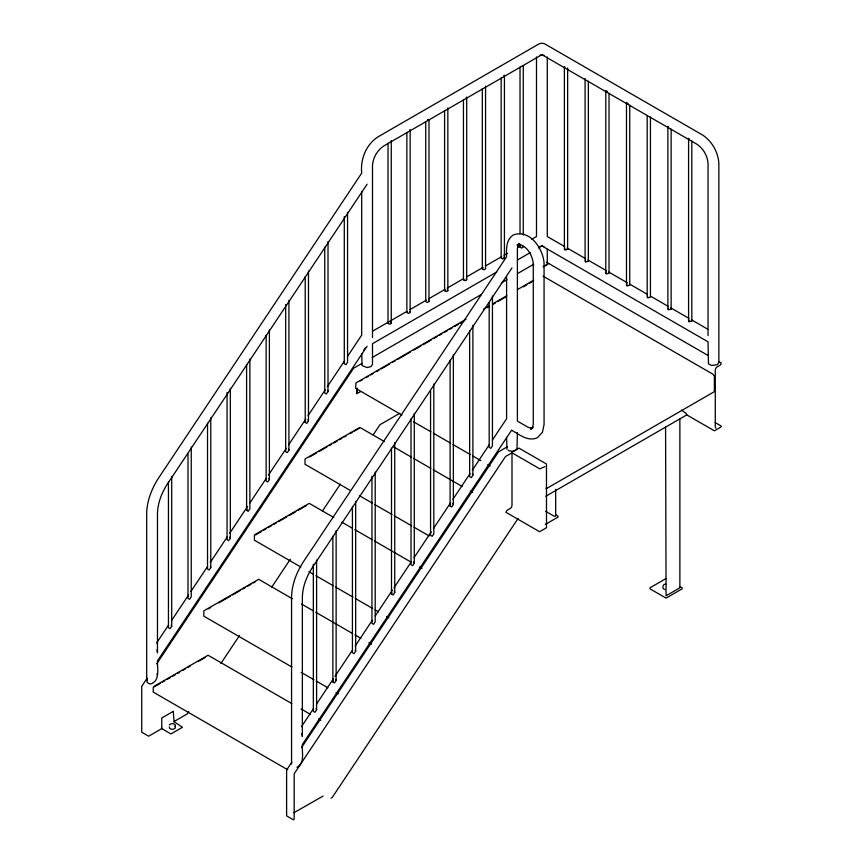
<?xml version="1.0" encoding="UTF-8"?>
<svg xmlns="http://www.w3.org/2000/svg" width="863" height="863" viewBox="0 0 863 863"><rect width="100%" height="100%" fill="white"/><g stroke="black" fill="none" stroke-linecap="round" stroke-linejoin="round"><path stroke-width="1.29" d="M367.109 346.192L157.476 660.875C157.282 668.307 160.421 681.899 150.011 684.1L147.088 682.417L147.088 678.124M518.253 244.251L517.39 248.738L517.39 421.112L527.768 427.099L532.083 428.598M357.26 393.593L357.336 388.372M171.705 476.365L171.705 626.204L170.076 628.642L168.447 627.703L168.447 481.878M210.777 417.703L210.777 567.541L209.159 569.979L207.53 569.041L207.53 423.215M230.324 388.372L230.324 538.21L228.695 540.648L227.066 539.709L227.066 392.557M269.396 329.72L269.396 479.558L267.767 481.996L266.138 481.058L266.138 335.232M288.932 300.389L288.932 450.227L287.303 452.665L285.685 451.727L285.685 304.563M308.469 271.058L308.469 420.896L306.85 423.334L305.222 422.395L305.222 276.57M328.016 241.726L328.016 391.565L326.387 394.003L324.758 393.064L324.758 247.239M316.592 560.011L316.592 709.85L314.963 712.288L313.334 711.349L313.334 564.186M336.128 530.68L336.128 680.519L334.499 682.957L332.87 682.018L332.87 536.193M355.664 501.349L355.664 651.187L354.035 653.636L352.417 652.687L352.417 506.872M394.747 442.697L394.747 592.536L393.118 594.974L391.489 594.035L391.489 448.21M414.283 413.366L414.283 563.205L412.654 565.643L411.025 564.704L411.025 418.879M453.355 354.704L453.355 504.542L451.727 506.98L450.108 506.042L450.108 360.216M472.892 325.373L472.892 475.211L471.274 477.66L469.645 476.721L469.645 330.896M516.98 449.267L517.39 432.525M249.86 359.04L249.86 508.879L248.231 511.328L246.602 510.389L247.077 509.073M305.222 422.395L305.696 421.079M332.87 682.018L333.355 680.702M391.489 594.035L391.964 592.719M450.108 506.042L450.583 504.726M169.342 726.926C168.878 730.702 177.692 729.58 174.725 726.204M567.638 67.961L567.638 249.375L564.866 250.119L564.866 248.522M588.339 81.262L588.339 261.327L585.556 262.072L585.556 260.475M609.03 93.204L609.03 273.28L606.258 274.013L606.258 272.428M629.731 105.157L629.731 285.221L626.959 285.966L626.959 284.38M650.432 117.109L650.432 297.174L647.649 297.918L647.649 296.322M671.134 129.062L671.134 309.127L668.35 309.871L668.35 308.274M691.824 141.003L691.824 321.079L689.052 321.813L689.052 320.227M363.873 349.882L365.038 347.951M391.273 140.593L391.273 323.345L389.645 324.283L388.016 323.345L388.016 143.28M409.655 130.291L410.13 129.698L410.13 312.46L408.501 313.398L406.872 312.46L406.872 132.395M428.987 120.162L428.987 301.575L427.358 302.514L425.739 301.575L425.739 121.5M447.843 107.929L447.843 290.68L446.214 291.618L444.596 290.68L444.596 110.615M466.225 97.627L466.7 97.044L466.7 279.795L465.081 280.734L463.453 279.795L463.453 99.73M503.938 75.847L504.424 75.264L504.424 258.026L502.795 258.965L501.166 258.026L501.166 77.95M367.109 184.207L167.357 484.057C161.694 492.849 157.735 502.935 157.476 513.496L157.476 652.892L157.066 649.71M156.559 643.054L168.49 625.136M171.478 620.659L188.63 594.898M190.874 591.543L207.282 566.905M210.27 562.428L227.422 536.667M229.666 533.312L247.573 506.43M249.806 503.075L266.214 478.436M268.458 475.082L286.365 448.199M288.598 444.844L305.761 419.084M307.994 415.729L325.157 389.968M327.39 386.613L344.553 360.853M347.53 356.376L361.705 335.092L361.705 191.802M146.958 678.491L141.726 686.333L141.726 732.223L148.63 736.204L162.276 728.318M156.656 663.927L353.647 368.21L361.78 363.517M188.803 711.63L187.303 713.874L173.657 721.748M220.896 663.442L239.569 635.427M271.662 587.239L290.324 559.224M322.428 511.036L340.346 484.143M373.194 434.833L379.914 424.747L399.709 413.323M511.996 267.854L312.244 567.703C306.581 576.506 302.622 586.592 302.363 597.142L302.363 736.538L301.953 733.356M301.435 726.7L313.377 708.782M316.365 704.305L333.517 678.545M335.006 676.312L352.169 650.551M355.157 646.074L372.309 620.314M375.297 615.837L392.449 590.076M393.949 587.843L411.101 562.083M414.089 557.606L431.241 531.845M433.485 528.49L450.637 502.73M452.881 499.375L470.033 473.614M472.277 470.259L489.44 444.499M492.417 440.022L506.592 418.749L506.592 276.796M291.834 762.137L286.613 769.979L286.613 815.869L293.517 819.85L294.164 819.214L294.164 773.809L505.513 456.549L512.093 452.751M301.543 747.574L498.534 451.856L507.509 446.678M518.08 518.48L332.19 797.52L331.014 798.135M388.016 323.345L388.49 322.762M406.872 312.46L407.358 311.877M444.596 290.68L445.071 290.097M463.453 279.795L463.927 279.213M485.556 86.149L485.556 268.911L483.938 269.849L482.309 268.911L482.784 268.317M501.166 258.026L501.64 257.433M522.805 246.279L523.28 247.131L521.651 248.069L520.022 247.131L520.497 246.548M517.789 245.782L519.202 244.164M532.007 428.091L530.756 429.299L532.87 426.872L532.406 428.415L533.269 423.916L533.269 264.143C532.676 255.534 527.401 246.225 518.577 244.056L520.141 244.434L516.98 245.049L518.652 244.563M296.969 767.218C305.34 762.892 301.662 751.889 302.363 744.521L511.619 430.162M372.902 330.993L406.549 311.575M410.033 309.558L426.279 300.184M428.598 298.846L444.833 289.472M447.153 288.134L463.399 278.749M466.883 276.743L483.118 267.368M485.438 266.02L501.683 256.645M504.003 255.308L507.487 253.301M517.929 247.271L520.249 245.933M531.845 239.234L536.495 236.548L536.495 56.947M496.646 272.028L372.503 343.701L372.503 364.423L370.928 366.635L367.109 367.541L362.115 365.621L361.705 353.754M517.53 259.968L530.292 252.6M538.404 247.918L541.888 245.901L543.96 246.624M372.244 357.476L481.468 294.423M501.22 283.01L507.034 279.655M517.487 273.625L533.755 264.229M543.043 266.84L548.792 263.517M466.02 319.267L355.955 382.924L355.61 388.328L401.985 415.103M483.528 309.159L489.364 305.793M492.859 303.776L506.872 295.685M517.379 289.623L533.722 280.184M360.249 380.993L362.579 379.655M366.074 377.638L368.415 376.29M370.745 374.941L373.075 373.593M376.57 371.575L378.9 370.238M381.23 368.889L389.386 364.175M392.881 362.158L395.211 360.82M397.541 359.472L410.357 352.072M413.852 350.054L420.842 346.02M423.172 344.671L431.327 339.957M433.658 338.62L437.153 336.602M439.483 335.254L441.813 333.905M444.143 332.568L447.638 330.54M449.968 329.202L452.298 327.854M454.628 326.505L458.124 324.488M460.454 323.15L463.949 321.122M487.261 307.67L489.591 306.333M493.086 304.305L495.416 302.967M497.746 301.619L505.901 296.904M523.377 286.818L526.872 284.801M529.202 283.452L531.532 282.115M360.756 391.575L356.753 393.636L356.753 388.328M309.612 456.969L316.516 452.989M318.814 451.662L326.861 447.012M329.159 445.686L331.457 444.359M333.765 443.032L337.206 441.036M339.504 439.709L341.813 438.382M344.11 437.056L346.408 435.729M349.86 433.733L352.158 432.406M354.456 431.079L359.062 428.426M255.567 534.909L261.316 531.597M263.614 530.26L265.912 528.933M268.22 527.606L271.662 525.621M273.97 524.294L276.268 522.967M278.566 521.63L286.613 516.991M288.911 515.664L295.815 511.673M298.113 510.346L306.16 505.696M208.425 608.868L210.723 607.541M218.771 602.892L230.27 596.257M232.568 594.931L240.615 590.281M242.924 588.954L245.221 587.627M247.519 586.301L250.971 584.305M253.269 582.978L255.567 581.651M511.996 452.061L518.89 448.08L546.484 464.014L546.484 527.746L539.591 531.727L506.009 512.342C506.063 509.008 512.007 509.343 511.996 505.696L511.996 452.341M154.38 686.808L160.13 683.485M162.427 682.158L164.725 680.831M167.023 679.505L170.475 677.509M172.773 676.182L175.081 674.855M177.379 673.528L179.677 672.201M183.129 670.217L185.426 668.879M187.724 667.552L190.022 666.225M198.069 661.576L204.973 657.595M545.772 496.29L686.775 414.887L686.312 413.517L681.479 410.076M169.342 724.931C170.95 723.216 175.146 722.924 175.502 725.88M545.34 524.424L557.983 517.12L557.983 516.128L555.686 514.801M666.074 578.534L649.979 587.822L649.979 588.825L666.074 598.113L682.169 588.825L682.169 587.822L679.871 586.495M293.798 812.784L323.118 796.064M543.96 266.397L546.872 264.714L547.282 263.517L547.282 249.267M539.817 55.426L541.888 54.703L543.96 55.426M539.817 246.624L541.888 245.901L708.048 341.834L708.458 363.765L711.382 365.448L717.272 364.769L718.847 362.568L718.847 163.15C718.092 151.931 711.953 141.295 702.622 135.038L544.585 43.797L541.888 43.15L539.192 43.797L377.94 136.893C366.052 144.628 360.281 159.234 361.705 173.107L158.35 478.372C151.694 488.771 147.023 500.691 146.678 513.14L146.678 680.454M427.358 119.752L428.512 119.396M530.518 428.231L532.622 427.821M544.887 466.678L539.817 468.868L511.996 452.805M665.826 584.186C662.363 583.377 661.587 589.709 665.362 589.623M606.258 91.111L607.412 91.456M626.959 103.053L628.102 103.409M564.715 246.613L547.282 236.548L547.282 56.947M567.045 247.961L585.632 258.695M587.962 260.033L606.549 270.766M608.868 272.104L627.466 282.848M629.785 284.186L647.218 294.251M650.702 296.257L668.135 306.322M670.454 307.67L689.052 318.404M691.371 319.742L707.638 329.137M546.484 262.19L708.447 355.696M718.944 361.748L721.274 363.096C721.22 366.43 715.276 366.095 715.287 369.742L715.287 427.099L715.966 428.145M543.054 276.138L713.216 374.38L714.37 376.376L714.37 391.651L546.484 488.577L545.912 488.242M715.211 422.59L721.209 426.063L721.274 426.829L714.37 430.82L686.398 414.672M511.996 430.464C519.645 434.693 528.296 442.029 537.52 437.627L542.439 432.201L544.068 424.531L544.068 263.528C543.399 248.824 529.753 228.781 513.151 235.027C505.966 239.892 506.333 249.073 506.592 256.753L303.237 562.018C296.581 572.417 291.91 584.337 291.565 596.797L291.565 764.111M413.582 421.802L430.982 431.845M433.302 433.183L450.691 443.226M453.01 444.564L470.4 454.607M472.719 455.944L480.842 460.626M487.8 464.639L490.119 465.988M545.675 511.338L554.251 516.29L555.686 516.128L555.686 489.245M384.466 441.608L359.86 427.401L305.017 458.965L305.017 464.272L350.238 490.378M393.485 446.818L411.133 457.002M413.453 458.339L430.842 468.382M433.161 469.72L462.158 486.462M470.27 491.144L472.59 492.482M359.515 495.74L372.266 503.107M374.585 504.445L391.975 514.488M394.294 515.826L411.694 525.869M414.013 527.207L429.084 535.901M333.873 517.552L309.267 503.356L254.423 534.909L254.423 540.227L300.799 567.002M341.737 522.093L352.428 528.264M354.747 529.602L372.136 539.645M374.456 540.982L411.565 562.406M419.429 566.948L421.996 568.437M308.922 571.684L313.56 574.37M315.88 575.707L333.269 585.75M335.588 587.088L352.978 597.131M355.297 598.469L372.687 608.512M375.006 609.85L378.49 611.856M386.602 616.538L388.922 617.876M292.298 598.717L258.673 579.3L203.819 610.864L203.819 616.171L291.953 667.045M301.575 604.068L313.172 610.767M315.739 612.245L352.6 633.528M354.92 634.866L360.961 638.361M368.825 642.903L371.403 644.381M301.23 672.406L313.981 679.774M316.3 681.112L327.897 687.8M336.009 692.493L338.328 693.83M291.813 703.593L208.08 655.244L153.916 686.409L153.226 687.606L153.226 692.115L287.735 769.774M301.09 708.955L310.367 714.305M318.49 718.987L320.809 720.335M689.052 138.911L688.577 138.317L688.577 321.079M668.35 126.958L667.876 126.365L667.876 309.127M564.866 67.206L564.391 66.624L564.391 249.375M691.349 320.486L691.824 321.079M670.648 308.544L671.134 309.127M567.164 248.792L567.638 249.375M503.938 257.174L504.424 258.026M466.225 278.943L466.7 279.795M447.368 289.828L447.843 290.68M428.512 300.723L428.987 301.575M409.655 311.608L410.13 312.46M390.799 322.492L391.273 323.345M472.417 474.003L472.892 475.211M452.881 503.334L453.355 504.542M413.809 561.986L414.283 563.205M327.53 390.356L328.016 391.565M394.262 591.317L394.747 592.536M307.994 419.677L308.469 420.896M288.458 449.008L288.932 450.227M355.189 649.979L355.664 651.187M268.922 478.339L269.396 479.558M335.653 679.31L336.128 680.519M316.117 708.631L316.592 709.85M229.838 537.002L230.324 538.21M210.302 566.322L210.777 567.541M171.23 624.985L171.705 626.204M507.002 449.267L506.592 437.401M157.066 673.518L157.476 675.47M708.048 335.599L708.048 163.765C707.606 155.858 703.302 148.414 696.689 144.078L541.888 54.703L383.873 145.933C377.25 150.27 372.945 157.724 372.503 165.62L372.503 337.465M679.871 418.49L679.871 587.822L666.074 595.794L665.578 427.023M647.174 115.761L647.174 297.174M626.484 102.47L626.484 285.221M605.783 90.518L605.783 273.28M585.082 78.565L585.082 261.327M523.28 65.717L523.28 235.038M520.022 67.066L520.022 233.7M520.022 244.445L520.022 247.131M492.439 296.041L492.439 445.88L490.81 448.329L489.181 447.39L489.181 302.902M482.309 88.835L482.309 268.911M433.819 384.035L433.819 533.873L432.19 536.311L430.561 535.373L430.561 390.885M375.2 472.018L375.2 621.856L373.582 624.305L371.953 623.366L371.953 476.203M347.552 212.395L347.552 362.233L345.923 364.682L344.294 363.744L344.294 216.581M246.602 364.564L246.602 510.389M191.241 447.034L191.241 596.872L189.612 599.31L187.994 598.372L187.994 453.884M515.804 450.281A5.394 3.118 0 0 1 508.178 450.281M173.258 711.36L161.759 718.005L161.759 728.62L170.95 733.938L182.449 727.293L174.121 721.727L173.258 711.36"/></g></svg>
